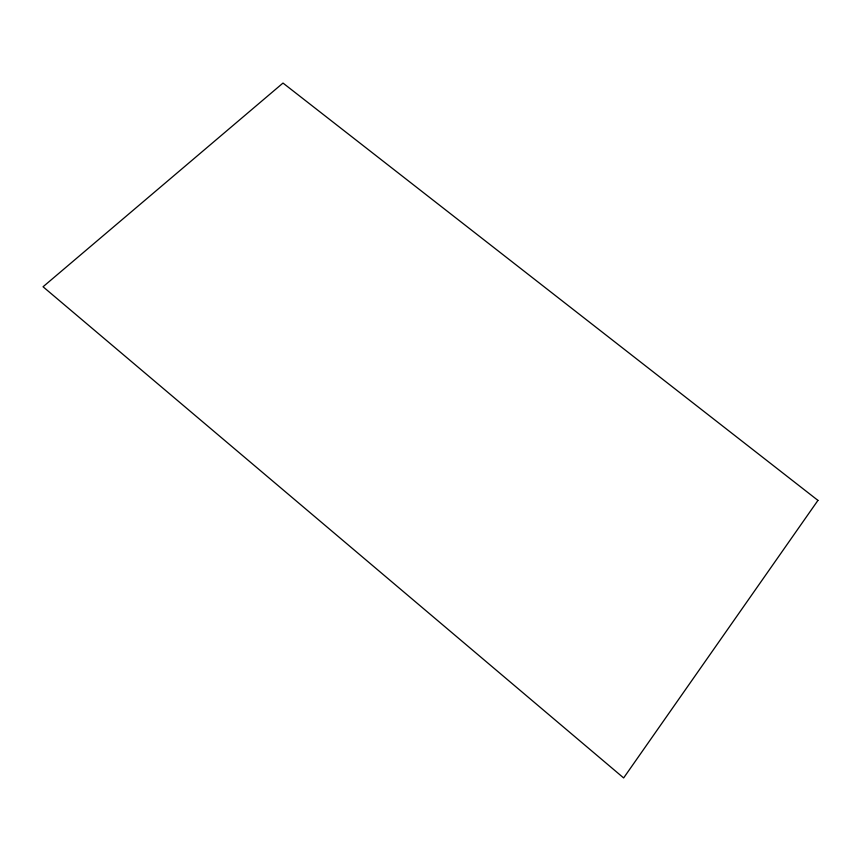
<?xml version="1.0" encoding="UTF-8"?>
<svg xmlns="http://www.w3.org/2000/svg" width="861" height="861" viewBox="0 0 861 861"><rect width="100%" height="100%" fill="white"/><g stroke="black" fill="none" stroke-linecap="round" stroke-linejoin="round"><path stroke-width="1.29" d="M817.95 500.392L623.644 777.935L43.05 286.767L283 83.065L817.95 500.392"/></g></svg>
